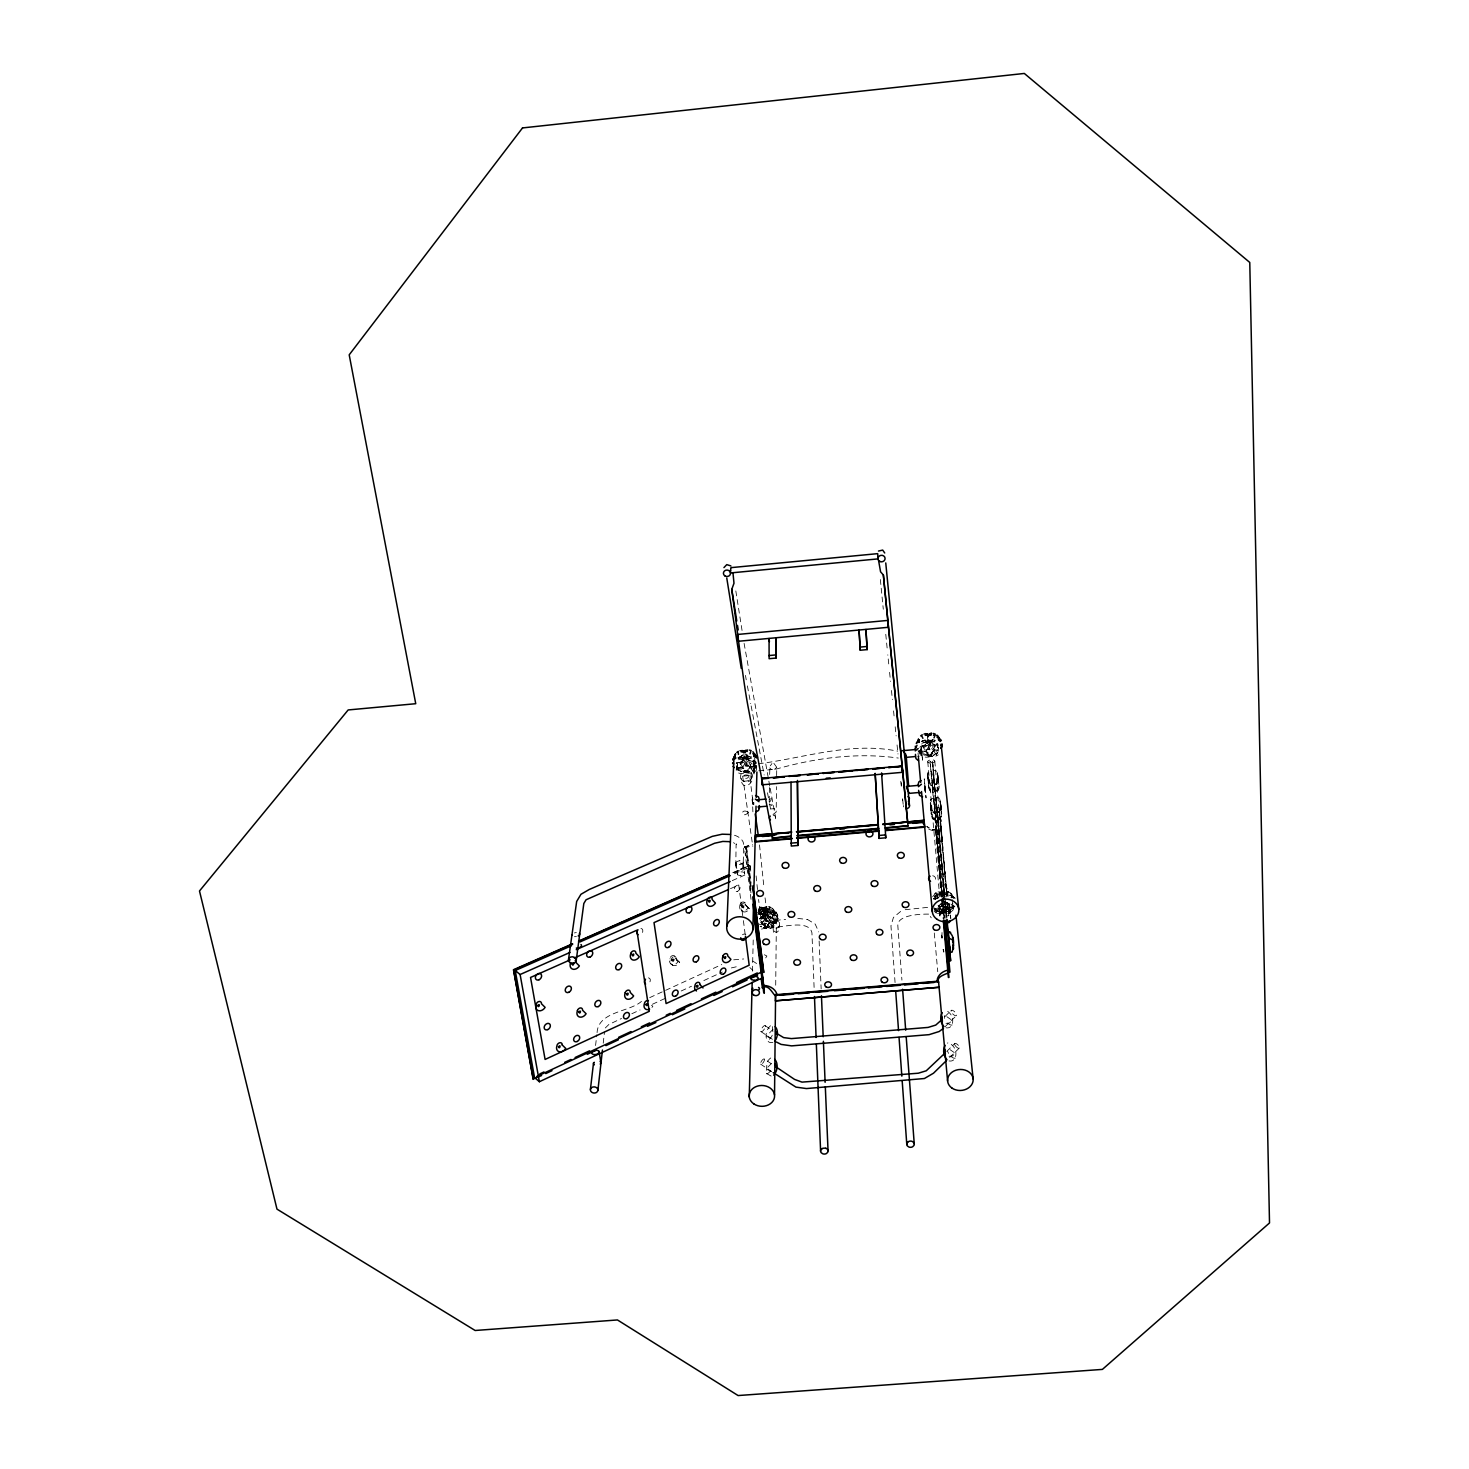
<?xml version="1.0" encoding="UTF-8"?>
<svg xmlns="http://www.w3.org/2000/svg" width="1469" height="1469" viewBox="0 0 1469 1469"><rect width="100%" height="100%" fill="white"/><g stroke="black" fill="none" stroke-linecap="round" stroke-linejoin="round"><path stroke-width="0.75" stroke-dasharray="5 3.75" d="M924.809 785.676L924.497 788.302M921.485 749.814L921.999 755.911L917.537 756.333M943.465 949.341L943.814 952.022M947.303 902.48L945.301 902.113L945.944 908.852L949.929 910.762L950.792 918.456L949.507 909.642A15.259 3.948 58.7 0 0 944.732 901.507M775.705 985.222L776.44 916.674M943.484 911.404L941.115 909.036L936.524 907.897L941.115 908.98L943.943 912.873L940.656 914.122L937.038 913.498M773.025 814.505L776.183 812.026L776.513 786.649M776.642 775.65L776.752 767.314L773.888 763.384M928.555 785.382C934.211 806.389 934.155 776.33 931.273 771.115A10.981 4.756 -13.5 0 1 930.226 771.17A15.369 6.207 -29.8 0 1 929.271 771.354C925.195 773.282 930.354 788.89 927.857 777.762M765.055 897.853L767.589 917.556L766.377 919.117L761.089 919.061L758.573 899.524M759.124 913.167C762.962 900.993 775.926 916.068 767.553 922.954A4.848 2.534 -7.4 0 1 760.722 923.56L760.409 923.358M930.813 808.813L930.189 800.66L931.915 798.603A15.663 6.207 -29.7 0 0 932.888 798.42A11.183 4.756 -13.4 0 0 933.953 798.346L936.047 820.73L931.787 818.031L930.905 809.713L934.211 813.018L932.76 812.449M769.425 787.549L769.205 800.623L772.143 804.663M769.646 774.475L769.995 766.267L771.923 763.568M917.996 750.475C917.85 753.138 923.56 750.53 920.622 751.283C923.781 749.098 932.484 754.148 928.977 756.792L928.61 756.021A12.56 2.956 57.8 0 0 923.56 747.831L922.918 747.005L925.433 744.195L931.64 740.064M939.407 904.886L939.866 916.032L939.664 911.937L941.335 909.899A14.874 13.68 74.9 0 1 942.143 909.329A10.65 10.503 53.1 0 1 943.135 908.925M761.034 918.896L764.266 915.903L767.589 917.556M752.44 971.193L753.248 938.911M752.844 970.348L749.833 967.538M753.358 760.281L754.074 775.522L753.175 760.207M931.126 807.234L930.887 809.86M751.136 772.584L750.971 778.239L749.465 780.076A4.995 2.369 -7.5 0 1 742.433 780.718C739.641 779.176 740.156 773.355 742.763 771.684A4.976 2.35 -7.5 0 1 749.741 771.023C759.4 779.69 742.451 794.233 741.037 779.158M928.5 779.653L930.483 783.895A15.847 14.47 -69.5 0 0 931.511 784.409L932.595 784.63M751.026 899.322L744.342 847.117L751.577 844.161M750.953 892.803L745.719 851.873L745.866 846.989L751.54 844.418M750.99 889.351L746.454 846.934L744.342 847.117M936.965 784.042C933.898 786.007 939.646 782.738 938.287 780.516M939.738 811.549L938.416 812.357L941.078 809.492L939.572 798.438L940.674 803.268M743.094 866.637A3.691 3.177 2.1 0 0 738.099 863.148A3.691 3.177 2.1 0 0 737.126 868.583A3.691 3.177 2.1 0 0 743.094 866.637L743.791 845.722C744.122 839.35 737.53 835.586 732.039 834.649M735.785 865.608L736.116 843.812L736.795 845.281L733.564 842.637M949.966 913.204L950.021 910.982M928.243 780.406L928.206 781.398L928.022 774.732M930.887 808.005L931.236 810.961M938.177 782.316C937.424 776.238 941.739 791.699 935.239 791.332C937.516 794.582 940.472 786.796 938.654 784.207M941.005 809.823L940.876 804.755M939.664 911.992L939.958 914.342M942.015 932.521L941.978 938.14M940.693 896.457L941.886 893.795L940.711 896.163L941.225 895.356M939.591 912.726L939.664 913.204M814.101 987.443L811.935 932.833C808.795 918.07 778.166 928.922 765.276 928.004L764.688 921.228L785.64 919.429M933.439 772.217L933.311 770.656A10.981 4.774 3 0 0 934.339 770.527A15.369 6.262 19.4 0 0 935.331 770.546C939.572 771.592 937.993 788.963 937.277 772.419M765.882 926.572L759.84 923.046L763.403 924.111L766.359 927.986L767.479 927.306A12.101 2.516 -69.2 0 1 770.858 918.676L766.451 914.122L759.014 913.351L759.455 912.524A12.119 2.461 -69.2 0 1 762.742 908.319C770.858 901.764 784.391 917.335 774.769 923.707L777.542 917.85M941.17 807.895L941.28 815.681L939.958 817.645L937.589 817.7L936.855 807.711L938.507 825.339M603.226 1043.21L604.512 1031.826M777.542 917.85C776.954 925.139 770.931 931.621 763.219 927.435M595.569 1045.506L596.836 1034.764M597.075 1032.615C598.305 1011.315 629.375 1012.141 641.476 1001.399M737.163 767.663L742.029 767.773L746.84 772.694L748.015 771.996A12.486 2.24 -68.6 0 1 751.485 763.072L750.163 760.501L745.628 757.931L740.137 763.421L739.476 762.65A12.486 3.691 57.4 0 0 738.319 761.419M936.047 820.73C935.79 818.068 930.189 817.645 931.364 813.44M930.869 808.942L930.575 799.522M940.839 807.693L939.444 810.741A16.177 14.69 60.4 0 1 938.471 811.494L937.424 811.916L938.25 822.64M938.012 780.057L936.598 783.069A15.847 14.396 59.3 0 1 935.68 783.748L934.651 784.152L935 788.082M935.331 812.394L934.229 812.173A16.159 14.782 -70.9 0 1 933.182 811.641L931.162 808.905L930.648 802.129M938.158 822.713L937.81 818.582L940.013 817.443L939.279 807.509L944.402 864.745M949.947 910.119L949.929 912.745L948.35 913.424L942.419 912.616A12.193 3.177 58.7 0 0 938.067 905.363M942.015 938.232L941.96 936.267M949.819 913.553L947.836 909.127A14.855 13.754 -88.8 0 0 946.844 908.65A10.614 10.54 -85.2 0 0 945.797 908.411L947.23 922.826M939.224 908.723L939.481 905.73M940.031 912.047L940.068 914.893M950.535 917.831L950.314 915.26L950.663 917.794M928.72 787.182L928.279 782.206L931.53 785.474L930.097 784.923M753.781 804.718L753.909 802.662M776.752 767.314L774.604 769.297M919.025 751.797L921.228 749.098L921.669 745.701L920.237 750.806L917.868 751.21M943.906 911.074L943.153 903.472L943.282 906.465L944.347 906.391A12.174 6.409 -4.7 0 1 952.867 907.915L954.611 905.437L952.922 910.192L950.057 912.855M757.6 914.342L760.96 913.112L763.605 909.054L761.217 912.635L757.802 913.957L762.999 910.596M760.299 912.267L758.316 910.964A10.412 8.869 1.3 0 1 763.219 909.127L765.937 909.036A10.412 8.869 1.3 0 1 773.061 912.176L774.53 914.122A10.412 8.869 1.3 0 1 774.934 920.916L769.003 923.175L766.616 926.553L764.284 926.719A10.412 8.869 1.3 0 1 761.64 926.223M679.633 962.342L678.274 961.35L677.429 962.489A5.821 4.334 -53.9 0 1 671.462 964.288A5.821 4.334 -53.9 0 1 669.901 958.706L670.066 958.045A3.011 2.259 -53.9 0 1 671.406 956.154L672.049 955.768A3.011 2.259 -53.9 0 1 674.969 957.806L679.633 962.342L678.788 963.48A5.821 4.334 -53.9 0 1 672.82 965.298A5.821 4.334 -53.9 0 1 671.26 959.716L671.425 959.037A3.03 2.259 -53.9 0 1 672.765 957.145L673.39 956.76A3.03 2.259 -53.9 0 1 676.328 958.816M740.064 904.996L740.192 904.408A2.993 2.204 -55.9 0 1 741.514 902.535L742.139 902.168A2.993 2.204 -55.9 0 1 744.967 904.243L749.521 908.778L748.676 909.899A5.766 4.26 -55.9 0 1 742.873 911.625L741.478 910.67A5.747 4.26 -55.9 0 1 740.027 905.069L741.459 905.951A5.766 4.26 -55.9 0 0 742.873 911.625M741.459 905.951L741.588 905.345A2.993 2.204 -55.9 0 1 742.91 903.49L743.534 903.104A2.993 2.204 -55.9 0 1 746.362 905.198M671.37 959.753C676.052 956.888 673.702 965.317 669.937 958.651M736.244 769.168L737.989 762.136M736.667 767.314L737.971 762.191M737.677 765.569L737.365 768.03A10.76 9.475 2 0 0 744.71 771.354L747.115 771.243L749.539 767.553L755.654 765.147A10.76 9.475 2 0 0 756.241 762.723M772.253 910.78L776.715 913.277L773.575 911.386A12.101 6.335 -7.2 0 0 765.386 909.862L764.321 909.935L765.808 921.596L766.855 921.522A12.083 6.353 -7.2 0 1 775.044 923.046L776.073 922.201L772.419 917.758L773.649 912.928M763.347 910.156L763.972 907.658L757.857 907.824M948.478 903.527A12.156 3.269 -69 0 0 945.1 912.212L940.674 912.341L943.943 912.873L943.961 911.79M766.634 926.627L766.322 928.077L770.417 926.517M772.327 916.068L773.649 912.965M934.872 746.601L921.981 741.459L928.371 741.257L933.458 744.03L934.872 746.601A12.56 3.048 -68.1 0 0 931.383 755.58L926.81 755.837L934.743 756.755L938.25 754.846M747.115 771.17L746.803 772.804L751.045 771.262M749.263 775.485C746.454 783.216 738.338 772.51 749.245 775.467M941.629 894.915C942.051 885.219 957.825 896.99 951.949 897.302L951.839 896.145A12.211 6.372 -4.7 0 0 943.3 894.639L942.455 896.035M921.963 755.084L920.218 750.714L921.706 747.39M773.465 932.264C772.896 927.159 771.831 905.418 779.415 920.751C781.104 941.574 767.773 930.391 772.657 916.546M936.855 910.027A10.503 8.943 -4.5 0 0 941.904 911.606L944.273 911.514L946.789 908.026L952.848 905.767M930.501 754.754L933.109 751.1L938.673 749.502M763.219 927.416L766.267 928.022L770.417 926.498M918.933 751.853C920.641 758.812 929.234 758.059 934.321 754.827C930.024 758.904 930.116 754.074 930.52 754.827L928.077 754.919A10.852 9.549 -5.5 0 1 920.824 751.577L921.43 749.098M952.187 906.538L953.877 906.924L952.463 908.577L953.418 907.622M943.998 912.965L947.927 911.404L943.832 912.983L944.512 910.688M756.59 768.085C758.224 773.722 742.359 774.145 749.263 772.015M765.276 928.004L764.688 921.228M932.65 896.788L936.028 892.564L943.741 892.638A12.211 3.122 58.6 0 1 948.203 896.2M940.087 911.808L943.263 909.366L942.657 903.564L943.171 908.319M949.617 907.879L950.039 910.486M738.099 758.812A12.486 2.185 -68.6 0 1 738.503 757.967L743.387 757.214L752.238 762.503L752.679 761.64A12.486 2.259 -68.6 0 1 753.45 760.226M742.488 767.993L748.547 755.856M941.5 811.843L940.931 818.802L938.14 820.253L937.516 817.297L938.526 830.114M762.172 923.56L768.067 912.194M772.253 908.209L775.338 913.149A12.101 2.516 -69.2 0 0 772.015 917.335L771.574 918.143L765.257 913.571L759.859 918.97M925.984 751.54L932.54 739.293M769.407 802.423L771.39 799.632M936.12 745.169L935.643 746.05L927.582 740.945L922.752 740.89L923.23 740.027L936.12 745.169A12.56 3.048 -68.1 0 1 936.983 743.736M939.903 908.43L943.08 902.701L947.23 907.805M747.739 769.683L751.21 766.689L755.139 766.047M941.923 840.874L939.94 817.039L937.589 817.7M947.468 896.145L948.001 892.583A15.204 4.058 -69 0 0 944.273 896.274M927.967 772.217L927.875 778.221M767.222 925.158L770.601 922.367L774.402 921.706M951.802 897.761L951.288 896.935M931.199 753.248L934.817 750.218L938.691 749.576M944.934 910.027L948.441 907.218L952.298 906.612M953.877 906.961L954.887 906.153M949.029 1060.949C956.686 1062.473 957.568 1051.382 953.62 1046.791A5.325 2.13 45.6 0 0 947.964 1042.917L947.376 1043.1M651.979 1007.44L652.824 1006.283L651.501 1005.255M749.521 908.778L747.96 907.787L747.299 908.962A5.747 4.26 -55.9 0 1 741.478 910.67M945.981 1027.804C953.399 1029.31 954.391 1018.55 950.516 1014.124A5.215 2.038 45.2 0 0 945.724 1010.378M605.32 1027.951L608.882 1024.481L621.534 1018.476M941.721 833.694C942.694 853.801 927.27 822.989 940.766 826.276L941.684 835.439M940.013 904.684L941.647 903.362L940.399 904.261M951.949 897.926L953.032 896.733L955.217 898.275M761.346 916.876L765.129 913.571L758.72 913.02L758.298 913.865L770.858 918.676M773.006 1029.328L766.579 1035.976L769.921 1038.106L773.227 1037.812M771.298 1063.648L766.047 1069.01L771.207 1071.397M742.726 755.268L737.732 758.077M944.898 1016.621L951.233 1010.378M945.1 1026.721L956.429 1015.575M946.752 1051.382L954.74 1043.578M949.635 1057.478L959.33 1048.04M925.397 740.045L921.669 741.533M940.766 826.276L941.464 835.494M759.73 914.214L766.836 913.149L769.04 917.978L759.418 918.841M760.152 914.489L760.924 913.902A4.829 2.516 -7.4 0 1 767.699 913.296L769.077 914.967M928.794 740.211L929.712 749.355L928.61 749.465A12.578 5.949 -5 0 0 920.255 752.312L918.272 751.247M769.444 799.32L771.409 798.64M934.743 893.648L936.286 892.583M752.771 770.325L754.295 769.279M900.626 911.459L893.446 917.427L890.948 925.819L895.08 982.761M772.088 925.617L773.557 924.662M739.476 762.65L749.392 756.296M751.706 756.957L740.284 764.284L739.641 763.476L745.628 757.967L745.187 754.809M921.706 744.93A12.56 2.956 57.8 0 1 922.789 746.179L933.017 739.77M923.56 747.831L935.331 740.431M949.635 910.523L951.159 909.531M928.757 756.186L937.424 750.512M755.36 914.104L765.404 907.915A12.119 3.819 58.4 0 1 770.307 911.404L770.95 912.139L765.22 913.516L765.992 921.21L764.927 921.32A12.083 6.353 -7.2 0 0 760.391 922.403M760.575 917.427L770.307 911.404M774.31 921.687L775.999 922.091L775.926 920.898A12.119 3.819 58.4 0 0 771.096 912.947L760.006 919.796A12.101 3.874 58.4 0 1 764.835 927.729L766.249 928.077M764.835 927.729L775.926 920.898M933.403 898.899L943.741 892.638C932.595 892.105 949.635 890.985 940.729 893.189M942.547 912.726L953.858 905.73A12.211 3.122 58.6 0 0 953.454 904.904M741.037 756.535L737.952 757.747L741.019 756.572L749.998 767.314M766.359 927.986L761.162 929.161M765.294 906.961L763.862 907.75L767.057 906.557M924.956 739.99L921.798 741.202L924.956 740.027L933.568 750.861M765.716 957.898L766.873 956.025L764.045 954.575M937.718 898.238L938.911 897.596M733.306 872.751L750.163 865.425L750.934 872.182L749.796 865.278L733.49 873.119M763.862 907.75C764.229 915.132 777.964 912.561 773.245 912.378L768.526 912.451L764.357 909.036M748.29 756.553L745.701 757.967L746.289 766.194L747.372 766.12A12.468 5.894 -7.2 0 1 755.782 767.424L756.351 767.736M631.835 1013.739L640.062 1009.956M652.401 1004.263L666.816 997.635M681.212 990.987L691.495 986.25M703.853 980.558L722.362 972.037M649.702 997.635L721.793 964.527M730.479 888.653L738.742 884.981L743.094 918.4M732.26 880.61L748.896 873.247L749.061 867.316L732.37 874.679M732.756 872.696L749.484 865.333M950.81 897.724L953.197 896.751L954.813 898.055L951.159 895.833M770.197 809.015L774.438 808.629L776.183 812.026M951.526 897.339L953.106 896.788L951.839 896.145M772.859 1042.513C765.533 1044.073 764.725 1034.36 767.608 1029.512A5.16 1.781 -56.5 0 1 772.143 1024.811L772.969 1032.799L771.996 1035.847A5.178 1.8 -56.5 0 1 767.442 1040.548L766.928 1040.474M749.025 756.333L745.683 757.857L745.04 754.442M955.291 1058.047L954.721 1058.249A5.343 2.13 45.6 0 1 949.011 1054.338L947.634 1051.382M746.785 772.804L745.279 772.437L756.7 765.11A12.505 3.636 57.4 0 0 754.974 761.787M931.181 812.871L931.309 814.542M932.429 739.825L927.673 742.212L923.413 746.968L922.789 746.179M731.36 967.924L739.329 966.088M952.132 1024.94L951.563 1025.123A5.233 2.057 45.3 0 1 945.963 1021.267L945.669 1020.826M932.631 762.888L933.182 762.723A3.526 1.671 -4.9 0 0 933.862 760.134A3.526 1.671 -4.9 0 0 928.481 760.611A3.526 1.671 -4.9 0 0 929.657 763.054L930.226 763.109M943.245 895.576L937.497 830.15L935.276 830.866A14.268 12.358 -5 0 1 928.353 828.847M737.163 767.736L738.136 767.479L737.126 767.92M933.568 773.667C933.843 779.745 935.092 801.909 938.691 783.895M928.537 785.236C927.637 789.147 932.484 790.579 933.311 792.893M935.606 899.487A12.156 3.213 -69 0 1 936.01 898.679L938.397 897.632L936.763 898.147L937.222 897.339A12.156 3.213 -69 0 1 941.041 893.06L942.308 892.381L943.869 895.668M938.14 820.253L941.354 816.691L941.647 813.514M930.63 805.434L931.089 810.668M934.596 784.813L935.624 784.63M938.397 812.155L937.351 812.339L936.432 802.57M905.216 909.697L930.079 907.126M733.71 959.808L743.7 958.963M772.125 805.636L769.15 804.131M576.325 932.576L575.352 932.705A3.819 1.983 -9.8 0 0 574.397 932.962M576.381 936.543L575.389 936.671A3.819 1.983 -9.8 0 1 574.434 936.671M758.83 770.766L772.657 769.462M746.711 772.712L743.608 772.217C752.55 773.08 735.657 775.981 736.208 769.793M736.832 768.764A12.468 5.894 -7.2 0 1 745.371 765.918L746.472 765.79L745.628 757.967L739.238 757.398L739.678 756.535L752.679 761.64M758.059 911.055A12.101 6.335 -7.2 0 1 763.439 909.678L764.504 909.55L765.147 913.534L769.021 912.065L771.096 912.947M756.278 763.182L753.064 763.476L754.185 772.217M758.353 763.807C804.645 758.022 850.239 741.514 897.669 751.155M738.007 762.613L745.517 761.934M921.687 746.105L929.271 745.426M936.836 807.619L939.279 807.399M935.716 822.915C932.374 813.33 944.622 816.672 940.821 825.192M938.287 819.537L932.448 760.979L930.042 761.199L935.79 819.757L938.287 819.537L946.844 917.409M935.367 830.426L943.208 918.823M937.167 841.296L940.215 874.239L945.063 873.908L944.347 864.874M941.611 889.957C940.068 876.644 950.333 887.974 947.083 895.576M759.657 918.364L765.11 917.886M938.985 906.373L943.429 905.987L943.502 907.016M942.841 903.343C943.906 914.746 949.745 898 949.672 907.089M928.61 914.122C917.905 913.975 897.339 915.499 897.816 925.543L901.929 980.135M937.424 913.369L944.034 912.8L943.575 907.713M945.522 904.335L946.422 915.922L948.845 915.72L947.78 902.737M775.669 769.223C815.46 757.931 856.996 752.257 898.312 758.059M744.581 846.805L746.179 847.466A14.157 12.266 2 0 0 752.624 844.546M938.691 750.696A12.578 5.949 -5 0 0 930.611 749.686L929.51 749.759L928.683 739.44M938.012 891.977L939.793 891.848M761.548 907.107L759.822 907.236L765.79 907.989M937.277 829.948L932.154 829.526L926.81 826.441M937.516 830.242L932.264 829.838L926.884 826.698M771.445 912.726L766.836 911.643L764.413 909.311M922.514 750.99L927.251 752.183L929.748 754.864M739.017 767.442L743.773 768.636L746.307 771.133M934.192 812.798C939.26 816.14 933.513 823.778 931.438 815.717M931.511 785.272C936.249 788.247 930.832 796.014 928.794 788.008M797.777 918.4L807.693 919.557M935.753 899.12L933.77 899.01M938.342 897.394L936.414 893.593A15.259 3.948 58.7 0 1 940.087 895.961M945.32 903.049L945.21 901.819L947.34 903.031M756.682 766.432L753.652 763.366L752.973 760.024L754.772 765.055L754.589 771.133L754.093 764.211L756.774 766.487L755.029 765.973M941.482 811.678L941.537 812.779M771.133 1076.061L766.102 1073.288L767.093 1062.307A5.252 1.855 -56.7 0 1 771.721 1057.57L772.657 1058.708M749.172 756.48L751.081 756.81M933.274 739.917L935.165 740.247M766.414 1073.692L766.928 1073.802A5.288 1.873 -56.8 0 0 770.894 1070.222M947.358 903.16L946.367 902.664M762.429 907.309L763.825 907.622M949.047 1056.303L952.463 1056.009L955.346 1053.31L947.303 1047.801M945.999 1023.342L949.36 1023.067L952.187 1020.404L944.31 1014.95L944.622 1018.403M678.274 961.35L674.969 957.843M747.96 907.787L744.967 904.261M742.91 905.033L741.625 906.795L743.608 907.934L744.636 906.52L742.91 905.033L743.185 907.879M744.287 905.969L741.79 906.924M768.893 906.63L770.656 907.199M947.138 891.371L948.882 891.94M760.116 926.425L761.401 926.884M937.075 911.166L938.838 911.79M739.917 771.023L741.753 771.684M923.101 754.625L924.919 755.286M762.742 908.319L775.338 913.149M759.455 912.524L772.015 917.335M756.535 923.138L767.479 927.306M946.972 902.939L943.943 901.764L944.347 906.391M934.229 907.989L945.1 912.212M941.041 893.06L948.074 895.796M736.685 767.553L748.015 771.996M738.503 757.967L751.485 763.072M931.383 755.58L920.145 751.1L920.255 752.312M771.464 769.609L769.756 767.956M772.933 911.074L774.64 911.753M807.362 919.41L815.185 924.074L818.747 931.934M935.514 910.431L934.247 909.678L935.496 910.431M775.907 922.128L772.419 917.758L773.557 920.016M752.881 961.112L756.59 963.535M760.667 1064.162L771.445 1071.397M764.357 1059.057A3.158 1.12 -56.5 0 1 762.209 1063.685A3.158 1.12 -56.5 0 1 760.979 1062.087A3.158 1.12 -56.5 0 1 764.357 1059.057L771.904 1064.144M761.015 1031.605L772.914 1039.666M765.202 1025.693L772.676 1030.761M743.993 902.095L745.371 903.049M939.572 798.42L938.14 797.777A15.663 6.243 19.3 0 1 937.075 797.759A11.201 4.756 3.1 0 1 936.028 797.869L936.286 800.936M674.381 959.753L671.572 960.414M672.912 961.405L673.041 958.761M674.418 956.025L675.777 957.017M676.364 960.065L677.705 961.057M670.562 963.627L672.82 965.298M945.044 896.402L942.712 894.052M945.063 896.457L942.676 893.85M745.921 754.405L747.409 755.654M935.478 912.488L934.119 911M918.933 751.871L921.485 753.836L918.015 750.475M950.498 892.95L953.124 896.623L951.802 894.346M931.236 917.813L930.281 916.454M760.795 912.837L769.425 922.936M754.24 764.174L753.046 761.713M939.683 913.938L939.224 909.054M950.957 904.078L953.932 907.071L951.508 904.849M938.507 748.566L936.836 743.461M936.855 743.498L937.975 747.684M937.406 746.876L938.416 748.345M773.575 909.586L774.861 911.845L773.594 912.983M937.736 778.552L938.36 780.847M945.026 873.816L944.09 864.488M948.864 903.802L949.947 909.495M943.777 951.949L943.043 949.396M928.279 782.206L928.61 783.454M940.215 874.239L935.955 826.698M937.24 773.63L937.865 775.724M940.031 801.009L941.023 806.499M924.882 791.479L924.736 784.923M941.133 808.464L941.078 809.492M931.309 813.973L931.199 813.036M950.131 912.176L947.689 908.375M924.607 788.504L925.305 791.02M753.542 804.241L753.064 802.313L753.266 804.571M752.899 811.788L752.238 795.831L752.918 799.669M949.984 911.423L950.186 912.745L949.451 905.969M940.913 806.756L941.096 807.711M949.176 903.325L949.598 906.189M934.045 751.467L936.524 755.066L935.937 752.973A15.718 3.654 57.8 0 0 927.527 740.156M747.39 685.894L748.639 692.578M749.061 694.8L750.732 703.706M751.155 705.946L764.137 774.971M767.497 792.783L769.168 801.688M769.591 803.91L770.435 808.372M769.756 786.08L744.012 642.908M770.178 788.32L775.595 817.48M752.752 800.164L749.667 775.907M735.822 590.942L742.231 631.615M942.162 839.313L941.813 836.008M752.036 799.43L752.899 806.114M735.896 862.946L737.346 874.073M743.387 920.622L745.132 933.99M948.001 906.391L947.634 902.939M742.69 776.513L752.789 846.328M746.454 846.934L751.081 883.255M746.068 847.466L750.99 885.936M745.866 846.989L751.1 887.845M743.222 862.376L744.673 873.522M948.845 915.72L947.615 903.49M745.811 753.689L747.372 766.12M765.386 909.862L766.855 921.522M743.791 753.487L745.371 765.918M763.439 909.678L764.927 921.32M935.257 817.26L936.322 828.479M754.625 758.133L755.782 767.424M773.575 911.386L775.044 923.046M937.718 817.462L937.993 819.059L937.736 816.507M759.51 844.932L764.027 888.01M941.17 884.632L942.253 895.98M769.903 923.505L772.327 926.939L771.923 924.772A15.149 4.811 58.4 0 0 758.316 908.834M750.494 767.92L752.991 771.482L752.587 769.407A15.608 4.591 57.4 0 0 742.065 754.607M768.397 911.57L769.94 907.805A15.131 3.103 -69.2 0 0 765.184 913.993M756.113 875.891L757.637 890.875M945.944 908.852L946.789 917.886M889.59 672.343L890.526 681.414M891.463 690.503L892.399 699.575M893.556 710.923L894.254 717.735M895.19 726.806L896.127 735.877M897.063 744.967L898 754.038M900.791 781.269L901.489 788.063M902.664 799.411L903.362 806.224M888.727 663.933L887.809 654.825M932.558 785.291L931.273 771.115M935.257 812.816L933.953 798.346M943.263 909.366L944.108 918.419M922.55 760.226L921.192 745.573L922.532 759.822M880.353 579.539L883.291 609.213M885.77 634.296L887.349 650.271M944.898 902.682L946.44 918.29M935.184 790.708L935.367 792.434M945.228 903.141L945.577 906.612L945.155 901.305L946.422 915.922M942.547 902.884L944.328 921.283M902.517 798.732L902.701 800.697M940.435 802.074L940.766 805.581M937.626 774.677L938.158 780.663M943.575 859.09L946.642 892.197M939.168 833.896L939.719 839.515L938.654 828.314M941.702 864.708L942.657 874.11L941.923 865.076M925.139 788.118C921.944 754.35 928.775 826.882 924.736 783.95M925.195 788.743L925.562 792.636M935.771 908.301L936.359 914.489M937.387 812.834L937.571 814.799M945.1 902.315L945.375 905.235M945.687 905.932L945.852 907.787M941.188 859.292L944.494 895.245M937.277 839.735L936.23 828.516M935.845 909.274L936.139 912.286M949.525 906.85L949.764 908.044M940.784 822.64L941.758 833.437M941.078 828.094L946.936 893.281M942.29 845.648L943.832 862.542M938.324 822.86L938.764 828.259M944.659 895.778L943.575 884.43L944.016 889.755M940.637 853.287L941.464 862.744M927.82 775.834L928.261 780.663M938.911 905.51L939.738 912.91M941.556 837.367L942.455 846.878M947.156 895.796L945.981 884.228M938.397 825.413L939.297 833.639M943.171 878.609L944.732 896.017M939.187 837.569L940.693 854.444M929.914 741.716L930.611 749.686M943.3 894.639L943.686 898.936M935.955 825.615L936.818 834.117M941.849 892.601L942.106 895.447M927.49 736.942L928.61 749.465M941.978 937.883L941.702 935.092M918.033 753.028L918.437 757.545M934.284 933.017L937.755 971.725M952.132 899.579L952.867 907.915M940.766 804.02L940.931 809.235L941.041 807.381M941.629 812.651L941.721 813.771M937.938 776.587L938.269 782.004M949.855 909.072L949.874 910.67M939.022 831.179L941.978 864.947M942.969 876.332L938.36 826.496L939.077 835.714M944.659 900.258L932.448 760.979L936.983 813.165M943.429 897.834L945.21 918.107M935.79 819.757L942.988 901.672M943.171 903.949L944.383 917.611M942.308 900.46L930.042 761.199L932.668 763.421L941.96 896.127M935.955 830.389L943.777 918.768M927.765 761.75L939.701 896.733M940.968 806.444L940.986 808.152M940.582 822.493L940.142 816.837M934.798 761.126L946.734 898.404M928.353 781.802L928.463 783.161M935.202 790.212L935.294 791.442M942.933 903.766L943.171 906.814M930.281 803.084L930.446 804.902L930.428 803.231M927.673 775.65L927.839 776.899M940.38 846.254L940.491 847.521M901.231 782.646L901.433 785.199M943.429 905.987L942.4 906.208A12.174 6.409 -4.7 0 0 936.341 907.934M942.474 896.567L942.437 894.327L941.354 894.456A12.211 6.372 -4.7 0 0 934.541 896.567M819.133 941.041L821.153 988.894M760.52 914.801A15.112 7.933 -7.2 0 1 776.587 915.83L776.954 916.05A2.204 1.157 -7.1 0 1 776.238 918.015A2.204 1.157 -7.1 0 1 773.208 917.189M952.573 903.251A12.211 3.122 58.6 0 1 953.014 904.078M934.633 897.577A10.503 8.943 -4.5 0 1 941.5 893.868L944.255 893.776A10.503 8.943 -4.5 0 1 949.323 895.356M758.371 909.733A11.403 9.714 1.3 0 1 772.988 910.651A11.403 9.714 1.3 0 1 774.567 923.083A11.403 9.714 1.3 0 1 760.483 926.462M953.399 906.465A11.495 9.787 -4.5 0 1 933.586 908.154M934.339 896.237A11.495 9.787 -4.5 0 1 945.191 892.766A11.495 9.787 -4.5 0 1 953.895 898.973M648.472 977.84A3.507 2.626 -53.1 0 1 647.829 983.973M742.488 934.761A3.434 2.516 -55.4 0 1 745.848 934.67M640.961 928.426A3.544 2.681 -53.8 0 1 641.072 934.211M773.208 815.148A3.067 2.626 -10.6 0 1 772.694 820.4M746.234 679.798A99.249 6.133 84.6 0 1 745.462 675.373M903.527 806.903A3.085 2.644 -5.3 0 1 903.398 805.526M736.244 763.292A12.486 2.185 -68.6 0 1 736.593 762.374M738.558 759.767A15.608 7.363 -7.2 0 1 751.559 758.335M756.113 762.044A2.277 1.065 -7.1 0 1 754.974 762.007M754.515 761.878A2.277 1.065 -7.1 0 1 753.872 761.162M740.633 764.045A12.486 3.691 57.4 0 1 745.609 772.198M753.964 760.116A12.505 3.636 57.4 0 1 754.478 760.942M745.646 758.316A15.608 2.773 -68.6 0 1 747.574 754.791M737.163 762.686A2.277 1.065 -7.4 0 1 736.483 763.513M921.853 743.296A15.737 7.418 -5.1 0 1 934.963 741.845M937.553 743.608A12.578 2.901 57.8 0 1 938.067 744.452M928.904 741.827A15.7 3.764 -68.1 0 1 929.987 739.935M920.824 746.197A2.295 1.083 -5.2 0 1 919.778 747.225M938.452 745.352A2.295 1.083 -4.9 0 1 937.699 744.654M938.232 751.761A11.862 10.448 -5.5 0 1 919.465 751.283M756.278 765.918A11.77 10.356 2 0 1 736.024 767.718M932.705 875.708A3.471 2.956 -4.3 0 1 933.219 881.4M751.412 778.221C750.916 783.767 739.329 782.885 741.147 776.33L751.045 775.393L751.412 778.221M779.47 925.286L778.203 927.71L773.594 928.481L772.529 920.292L777.946 920.604L779.47 925.286M928.316 781.141L928.316 781.141M748.547 812.173C742.12 819.959 739.146 807.344 748.547 812.173M756.425 767.185L755.543 768.25L756.406 767.167M742.8 755.029L741.459 756.333L742.8 755.011M937.663 752.881L936.065 753.909L937.644 752.862M739.715 860.779L738.76 860.926A3.691 1.855 -7.4 0 0 736.869 864.194L737.603 864.433A3.691 1.855 -7.4 0 0 743.075 862.891A3.691 1.855 -7.4 0 0 739.715 860.779M935.863 898.734L933.953 898.789L935.863 898.734M740.872 875.689L737.769 874.973A3.672 1.873 -7.4 0 1 738.521 872.659A3.672 1.873 -7.4 0 1 742.965 872.017L744.25 872.604A3.672 1.873 -7.4 0 1 744.104 874.496A3.672 1.873 -7.4 0 1 740.872 875.689M738.264 770.233L736.355 769.003L738.246 770.252M777.597 916.105L777.321 914.544L777.615 916.105M951.104 1011.26L951.067 1010.745A3.672 1.432 45.5 0 1 955.217 1012.38A3.672 1.432 45.5 0 1 955.419 1015.722A3.672 1.432 45.5 0 1 951.104 1011.26M765.367 1026.537L765.367 1026.023A3.636 1.249 -56.2 0 0 761.86 1028.263A3.636 1.249 -56.2 0 0 761.915 1031.605A3.636 1.249 -56.2 0 0 765.367 1026.537M954.887 1044.973A3.195 1.267 45.8 0 0 959.055 1048.223A3.195 1.267 45.8 0 0 957.145 1044.22A3.195 1.267 45.8 0 0 954.887 1044.973M737.585 891.334A3.471 2.571 -56.1 0 0 739.476 885.807A3.471 2.571 -56.1 0 0 734.537 888.01A3.471 2.571 -56.1 0 0 737.585 891.334"/><path stroke-width="1.5" d="M797.428 780.425L797.961 845.465L791.277 846.052L791.02 782.169M775.448 1000.848L939.077 987.278L775.448 1000.848L775.448 995.174L938.562 981.623L947.597 1081.037M774.53 1094.919L775.595 994.366M790.359 836.577L772.272 838.156L772.253 833.951L790.322 832.372M776.036 658.057L775.907 637.858L776.036 658.057L769.113 658.7L769.058 638.501L769.425 641.586M934.908 735.234L934.541 734.684A15.7 3.764 -68.1 0 0 933.513 735.345M752.826 896.806L764.321 992.824L761.823 971.799M762.356 987.811L763.807 985.479A13.68 11.458 1.3 0 1 776.917 994.201C774.842 1000.94 770.307 982.394 762.356 987.811L761.199 978.74M756.296 811.678L758.555 810.466L759.344 807.711M759.326 808.501L759.4 805.6L758.702 806.958M752.862 929.785A13.166 11.201 2.1 0 0 735.069 917.464A13.166 11.201 2.1 0 0 731.599 936.598A13.166 11.201 2.1 0 0 752.862 929.785L756.039 806.169M756.26 797.52L756.902 771.996M792.048 838.781L755.47 841.994L755.543 836.632L776.036 834.833M755.543 836.871L755.617 834.961L788.798 832.85M749.263 1096.939L752.165 982.302M755.47 841.994L755.543 836.632M797.428 781.6L797.961 845.465M949.525 945.999L950.149 952.408L951.178 952.261A15.626 4.37 -28.3 0 1 952.132 952.077C953.767 945.559 955.346 935.165 948.203 931.658L948.001 929.712L948.184 932.007M953.014 942.125L952.591 937.259M726.824 926.168L733.857 760.006M887.79 621.626L887.662 620.432L737.585 634.461L737.64 637.619L738.173 641.292L888.286 627.3L888.01 624.141M887.662 620.469L887.919 623.591M902.59 772.308L902.003 765.882L902.59 772.308L762.209 784.813L762.044 780.847M734.739 758.775A12.486 3.691 57.4 0 0 734.316 758.647L735.234 756.315M738.228 641.237L738.246 639.805M597.883 1090.457A3.764 3.085 5.7 0 0 592.686 1087.06A3.764 3.085 5.7 0 0 591.878 1092.348A3.764 3.085 5.7 0 0 597.883 1090.457L602.455 1050.041M590.409 1089.447L593.549 1062.693M576.197 960.597A3.874 3.269 7.1 0 0 570.835 956.998A3.874 3.269 7.1 0 0 570.027 962.599A3.874 3.269 7.1 0 0 576.197 960.597L583.817 903.508L586.058 899.762L714.632 843.243L722.821 841.425L730.405 841.682M953.491 945.687L953.289 944.604L953.51 948.937M953.161 941.611L952.922 940.123M568.503 959.532L576.674 901.452L580.953 894.29L589.271 889.479L712.263 836.375L722.197 834.19L730.46 834.465M903.582 751.816L905.804 754.313L905.308 757.343M908.944 792.617L906.446 787.715M952.775 942.767L952.646 940.784M919.319 742.029L918.364 739.164M936.983 981.384L937.553 978.391A13.79 11.55 -4.1 0 1 947.56 970.219C955.272 973.561 934.89 974.149 938.581 982.32M570.615 962.544L570.486 963.15A6.005 4.572 -52 0 0 572.194 968.971A6.005 4.572 -52 0 0 578.492 967.098L579.355 965.923L575.793 962.324M750.677 751.834L750.016 753.891M918.456 739.274L918.107 742.102A12.56 2.956 57.8 0 1 918.841 742.451M735.492 758.555L734.188 757.325L735.528 753.964M734.188 757.325L732.737 759.987L735.528 753.983M934.835 735.675L934.027 737.824M927.747 737.071L929.693 733.784M723.942 567.603L726.769 564.629L730.846 565.896M773.649 1075.143C777.615 1071.452 778.46 1063.464 774.879 1059.424M776.587 1034.378L775.614 1031.091M776.256 1067.394L775.265 1064.07M915.242 750.916L918.18 748.511M918.4 786.705L921.412 784.244M941.188 748.382L942.051 745.517L941.207 748.382M902.021 766.01L761.64 778.423L762.209 784.813M940.068 740.303L938.397 739.641C939.701 739.072 936.965 739.201 941.372 740.578L939.701 739.054L940.068 740.303A12.56 3.048 -68.1 0 0 939.389 740.78M908.448 801.762L909.44 798.108L907.952 796.639M945.155 1045.285C942.474 1049.399 943.502 1056.248 946.991 1059.737M942.125 1017.117L941.335 1019.174L942.492 1021.047M945.081 1049.986L944.273 1052.061L945.467 1053.971M942.217 1012.618C939.591 1016.585 940.582 1023.232 943.979 1026.611M917.978 740.835L916.307 743.479L919.117 739.77M774.861 1041.08C777.836 1037.261 778.607 1030.265 775.228 1026.629M754.313 756.902L755.47 755.599L757.508 757.104L755.58 755.635L753.909 756.223M941.739 1019.743L935.771 1025.068L928.096 1027.419L791.405 1038.601L783.638 1037.61L776.422 1033.295M945.155 1052.942L926.241 1070.791L918.29 1073.215L801.982 1082.12L794.564 1079.403L775.687 1066.696M946.403 1060.618L933.494 1073.215L924.387 1078.521L806.463 1088.566L795.941 1087.115L773.245 1072.609M882.906 824.586L923.781 820.216L924.074 821.612M878.499 551.059L882.685 550.085L884.724 552.987M922.477 821.098L923.597 824.072M822.144 1148.446L820.914 1149.676A3.911 3.158 -0.1 0 0 821.281 1152.761L822.787 1153.789A3.654 2.956 -0.1 0 0 826.496 1153.496L827.708 1152.265A3.911 3.158 -0.1 0 0 827.341 1149.18L825.853 1148.152M943.484 1028.318L939.205 1031.495L929.124 1034.653L791.607 1045.873L781.104 1044.404L776.33 1041.98M736.777 752.477L738.319 751.375M920.641 735.914L922.238 734.794M734.316 758.647L735.436 757.931M744.287 752.238L745.775 751.283A12.505 3.636 57.4 0 1 746.179 751.412M918.107 742.102L919.263 741.386M930.63 735.033A12.578 2.901 57.8 0 0 929.914 734.684L927.123 735.143A12.56 2.975 -68.1 0 0 926.81 735.345M761.878 779.396L748.272 707.801A129.841 8.006 84.6 0 1 741.882 666.412L731.764 589.363L733.986 583.266L733.049 573.608M929.914 734.684L927.123 735.143M917.042 745.316L914.967 748.97M747.482 749.961L743.02 751.724A12.486 2.185 -68.6 0 0 742.763 751.926M745.664 750.347L744.306 751.045L744.746 752.752L744.177 751.118L740.027 750.696M927.618 736.006C931.217 735.785 925.69 732.48 924.001 734.114M755.801 757.049A12.486 2.259 -68.6 0 1 756.058 756.866L755.635 755.617M539.857 1073.876L544.007 1071.948M564.72 1062.344L570.927 1059.461M575.077 1057.533L589.565 1050.812M618.559 1037.353L630.972 1031.569M641.329 1026.776L649.61 1022.92M666.173 1015.226L670.323 1013.316M676.53 1010.433L691.036 1003.694M701.392 998.883L715.88 992.163M736.593 982.541L757.288 972.937M536.607 1076.557L762.393 971.688L762.264 977.895L539.362 1081.717L534.532 1077.53L515.233 970.532L571.606 945.65M513.599 969.797L533.137 1079.127L541.602 1075.51M545.77 1073.582L551.995 1070.681M587.269 1054.283L595.679 1050.519M605.944 1045.616L618.394 1039.813M647.462 1026.317L655.872 1022.534M672.361 1014.748L684.811 1008.964M713.879 995.449L722.179 991.593M732.554 986.764L747.078 980.025M751.228 978.097L757.563 975.269M570.156 959.863L530.548 977.454L545.091 1059.443L649.261 1011.333L636.848 930.226L574.324 958.008M728.404 889.571L654.017 922.605L666.1 1003.566L749.19 965.188L745.426 936.212M515.233 970.532L520.118 974.516L570.027 952.426M576.27 949.653L730.166 881.529M572.212 943.943L513.489 969.724L533.302 1079.366M578.492 941.17L729.23 874.661M514.352 969.815L572.781 944.034M579.043 941.262L729.303 874.955M579.961 941.96L730.277 875.616M921.081 780.682L918.841 781.875L918.107 784.63M947.009 920.255L947.23 922.826L948.239 922.679A15.333 4.444 -28.4 0 1 949.176 922.514L950.645 920.53M768.746 655.578L775.669 654.935M859.953 647.113L866.912 646.47L865.939 629.466L867.224 649.592L860.265 650.253L859.053 630.109L860.265 650.253M906.355 757.361L915.297 756.535M901.984 750.751L914.93 749.576M757.416 799.852L766.028 799.081M757.949 806.977L766.598 806.206M909.036 793.389L919.227 792.47M761.787 778.864L768.562 778.258L761.64 778.423M784.409 776.844L773.098 777.854L784.409 776.881M788.926 776.44L800.238 775.43M838.707 771.996L868.124 769.37L856.813 770.417M791.203 776.275L800.256 775.467M838.707 772.033L852.295 770.821M826.239 778.221L830.242 777.872M906.336 786.429L918.584 785.346M755.378 835.292L791.828 832.097M796.4 831.693L878.444 824.495M882.998 824.091L924.019 820.492M797.079 831.785L878.352 824.642M882.869 824.256L907.695 822.071M797.153 832.115L877.14 825.101M839.846 829.232L844.4 828.847M889.957 824.843L894.511 824.44M908.191 823.246L924.13 821.85L924.625 827.194L885.752 830.591M762.429 836.522L773.832 835.53M912.8 823.356L924.185 822.346M790.304 836.081L772.272 838.156M797.098 835.475L878.572 828.351M885.348 827.745L907.989 825.762L885.403 828.259M797.153 835.99L878.609 828.847M755.415 841.48L791.993 838.285M796.565 837.881L878.848 830.683M885.715 830.077L924.57 826.68M796.62 838.395L878.903 831.179M790.946 843.169L797.612 842.582M878.774 835.494L885.476 834.906L885.77 837.807L879.068 838.395L875.157 773.484L879.068 838.395M948.184 960.855L950.608 960.653L947.028 919.686M948.937 977.473L943.832 919.906M776.972 994.605L936.965 981.292L938.177 982.339M780.039 995.266L793.627 994.146M798.144 993.76L809.474 992.824M816.268 992.254L827.598 991.318M834.392 990.749L845.722 989.812M850.257 989.445L863.845 988.306M868.381 987.939L881.969 986.801M886.505 986.434L900.093 985.295M904.629 984.928L918.217 983.789M922.752 983.422L934.082 982.486M948.203 931.658L948.845 938.14L952.885 940.068M755.323 799.136L759.014 801.707M922.587 796.822L919.539 795.427L918.602 790.322M755.525 795.537L758.518 796.933L759.344 799.889M738.246 752.385L738.448 754.405M745.775 751.283L741.808 750.53M925.837 733.931L928.279 734.371M921.394 793.205L919.833 792.581M734.243 757.471L735.859 757.912M918.474 760.703L915.958 758.592L915.444 754.368M749.392 750.053L751.21 750.677M933.439 733.472L935.257 734.078M908.026 826.276L883.365 575.003L880.574 571.808L878.572 560.515M754.387 756.204L756.058 756.866M950.682 932.411L949.249 931.732M755.507 755.617L754.221 754.974A12.505 5.858 -7.2 0 0 753.579 754.699M762.246 971.431L763.788 972.386L752.771 885.917M703.008 987.958L699.96 984.579M580.971 944.549L581.228 944.751A3.819 1.983 -9.8 0 1 580.439 947.046A3.819 1.983 -9.8 0 1 576.325 948.019M734.298 767.644L732.939 766.285M752.881 751.706L755.562 755.47L754.735 754.038M922.918 738.338L921.853 736.079M737.585 634.461L738.191 639.015M915.738 748.309L915.316 746.215M562.205 1044.973L565.749 1048.407L564.886 1049.582A5.968 4.462 -50.5 0 1 558.642 1051.529A5.968 4.462 -50.5 0 1 556.898 1045.965L557.045 1045.304A3.103 2.314 -50.4 0 1 558.422 1043.376L559.083 1042.972A3.103 2.314 -50.4 0 1 562.205 1044.936M762.209 781.104L772.327 834.282M520.118 974.516L539.362 1081.717M599.095 1051.675L600.876 1062.454M726.769 578.033L741.257 668.395M731.764 589.363L736.777 620.928M737.493 625.427L738.209 629.944M755.195 813.936L758.151 834.429M761.97 971.909L763.715 985.497M752.973 904.133L764.321 992.824M753.872 915.554L763.751 992.879M752.954 888.121L763.678 972.294M888.286 627.3L888.157 626.088M941.06 744.104L958.78 909.348M955.933 915.132L973.139 1078.98M948.845 938.14L949.91 949.562M907.732 822.42L883.365 575.003M909.513 805.691L885.752 562.921M946.881 922.752L947.964 933.898M949.286 947.266L950.608 960.653M881.584 772.914L881.859 775.724M866.912 646.47L867.224 649.592M887.864 622.397L888.084 625.335M918.437 757.545L920.677 782.463M921.504 791.534L932.301 911.606M945.412 920.365L949.947 972.184M945.375 928.996L945.981 935.808M946.77 944.916L947.376 951.747M943.318 920.549L948.368 977.509M949.929 949.819L950.149 952.408M906.171 755.543L908.632 785.878M902.609 989.243L905.694 1030.173M906.208 1037.004L914.251 1143.91M895.741 991.869L898.551 1030.595M899.046 1037.426L901.837 1076.153M902.168 1080.707L906.795 1144.498M885.77 837.807L881.657 774.09M821.446 995.743L823.191 1036.747M823.393 1041.301L825.119 1082.322M825.321 1086.876L828.039 1150.686M814.469 996.533L816.085 1037.5M816.36 1044.33L820.602 1151.255M822.181 1148.721A3.654 2.956 -0.1 0 1 825.89 1148.427M600.123 1061.536A3.728 2.093 -10.1 0 1 600.178 1064.107M594.339 1064.86A3.728 2.093 -10.1 0 1 594.284 1062.289M579.355 933.421A3.819 1.983 -9.8 0 1 578.198 935.918M572.12 935.367A3.819 1.983 -9.8 0 1 572.12 934.853M758.537 987.425A3.599 1.965 -7.4 0 1 758.959 989.775M752.771 990.216A3.599 1.965 -7.4 0 1 752.899 988.233M645.625 984.065A3.507 2.626 -53.1 0 1 645.534 979.18M746.215 937.571A3.434 2.516 -55.4 0 1 740.762 937.718M575.187 960.451A3.122 2.369 -52 0 1 575.811 962.287M638.079 934.725A3.544 2.681 -53.8 0 1 637.987 929.748M699.96 984.542A2.993 2.204 -53.8 0 0 697.077 982.559L696.49 982.908A2.993 2.204 -53.8 0 0 695.131 984.818L695.002 985.405A5.766 4.242 -53.9 0 0 696.471 990.969M648.435 1000.701A3.03 2.259 -52.7 0 0 646.525 1000.811L645.919 1001.179A3.03 2.259 -52.7 0 0 644.542 1003.107L644.414 1003.694A5.839 4.334 -52.7 0 0 645.056 1008.634A5.839 4.334 -52.7 0 0 649.629 1009.185M770.49 819.812A3.067 2.626 -10.6 0 1 770.289 816.085M908.448 803.892A3.085 2.644 -5.3 0 1 905.859 808.574M733.729 763.935A2.277 1.065 -7.4 0 1 732.958 762.521M942.18 743.975A2.295 1.083 -4.9 0 1 940.711 745.444M925.286 735.381A11.862 10.448 -5.5 0 1 931.419 734.831M936.965 737.052A11.862 10.448 -5.5 0 1 940.435 741.441M741.202 751.963A11.77 10.356 2 0 1 747.28 751.412M752.862 753.615A11.77 10.356 2 0 1 756.48 757.986M813.734 836.614A3.471 3.011 -0.5 0 1 814.028 841.058A3.471 3.011 -0.5 0 1 808.886 840.929A3.471 3.011 -0.5 0 1 809.511 836.504M867.463 831.436A3.489 3.011 -2.5 0 1 872.898 833.327A3.489 3.011 -2.5 0 1 868.565 836.816A3.489 3.011 -2.5 0 1 866.802 831.987M930.575 881.345A3.471 2.956 -4.3 0 1 930.116 876.222M730.607 570.321L730.479 572.947L877.966 558.899L877.691 553.648L731.452 567.603A32.997 2.13 84.6 0 0 730.607 570.321M536.24 1004.08L536.13 1004.704A6.041 4.591 -50.7 0 0 537.893 1010.47A6.041 4.591 -50.7 0 0 544.246 1008.542L545.109 1007.348L541.492 1003.804A3.14 2.387 -50.6 0 0 538.315 1001.729L537.636 1002.133A3.14 2.387 -50.6 0 0 536.24 1004.08M577.446 1010.525L577.28 1011.205A5.949 4.48 -51.4 0 0 579.006 1016.823A5.949 4.48 -51.4 0 0 585.213 1014.914L586.094 1013.739L582.569 1010.25A3.085 2.332 -51.4 0 0 579.484 1008.193L578.859 1008.579A3.085 2.332 -51.4 0 0 577.446 1010.525M630.825 953.399L630.66 954.079A5.913 4.444 -53.3 0 0 632.294 959.753A5.913 4.444 -53.3 0 0 638.409 957.917L639.272 956.76L635.857 953.197A3.067 2.314 -53.3 0 0 632.845 951.104L632.221 951.471A3.067 2.314 -53.3 0 0 630.825 953.399M625.206 992.677L625.041 993.356A5.876 4.389 -52.5 0 0 626.675 998.938A5.876 4.389 -52.5 0 0 632.772 997.065L633.616 995.909L630.219 992.42A3.048 2.277 -52.5 0 0 627.208 990.381L626.602 990.749A3.048 2.277 -52.5 0 0 625.206 992.677M537.727 1005.53C538.792 1009.203 540.739 1002.225 537.727 1005.53M572.084 964.013C573.094 967.685 575.04 960.781 572.084 964.013M558.514 1046.699C559.542 1050.298 561.47 1043.412 558.514 1046.699M578.896 1011.957C579.888 1015.556 581.853 1008.744 578.896 1011.957M707.287 899.616L707.158 900.222A5.821 4.352 -55.5 0 0 708.646 905.969A5.821 4.352 -55.5 0 0 714.558 904.243L715.403 903.104L712.153 899.487A3.03 2.259 -55.5 0 0 709.27 897.357L708.682 897.706A3.03 2.259 -55.5 0 0 707.287 899.616M632.221 954.868C633.176 958.504 635.159 951.637 632.221 954.868M626.602 994.109C627.557 997.69 629.522 990.877 626.602 994.109M722.95 956.08L722.821 956.668A5.747 4.223 -54.8 0 0 724.254 962.268A5.747 4.223 -54.8 0 0 730.075 960.487L730.901 959.349L727.724 955.878A2.975 2.185 -54.8 0 0 724.896 953.84L724.272 954.226A2.975 2.185 -54.8 0 0 722.95 956.08M645.919 1004.521C646.856 1008.065 648.802 1001.307 645.919 1004.521M708.627 901.085C709.49 904.72 711.529 897.926 708.627 901.085M696.453 986.213C697.298 989.72 699.354 983.11 696.453 986.213M724.254 957.513C725.062 961.02 727.155 954.409 724.254 957.513M522.523 127.932L349.2 354.837L415.745 703.706L348.171 709.949L199.49 890.985L276.98 1209.134L475.148 1330.492L617.457 1319.952L738.099 1395.55L1102.393 1369.402L1269.51 1222.961L1249.77 262.455L1024.315 73.45L522.523 127.932M907.658 1142.221L907.144 1142.9A3.93 3.177 -2.2 0 0 907.438 1146.004L908.925 1147.032A3.672 2.975 -2.2 0 0 912.653 1146.738L913.902 1145.489A3.93 3.177 -2.2 0 0 913.608 1142.405L912.12 1141.376A3.672 2.975 -2.2 0 0 908.393 1141.67L907.658 1142.221M931.566 733.362L929.767 733.747L931.566 733.362M818.343 773.814L807.032 774.824L818.343 773.851M834.172 772.4L822.86 773.41L834.19 772.437M883.952 767.956L872.641 768.966L883.952 767.993M902.058 766.341L888.488 767.553L902.058 766.377M754.442 980.374L751.393 979.603A3.599 1.965 -7.4 0 1 752.11 977.179A3.599 1.965 -7.4 0 1 756.462 976.554L757.71 977.179A3.599 1.965 -7.4 0 1 757.6 979.162A3.599 1.965 -7.4 0 1 754.442 980.374M598.819 1051.18L598.324 1050.757A3.728 2.075 -10 0 0 592.136 1051.859A3.728 2.075 -10 0 0 595.331 1054.54A3.728 2.075 -10 0 0 598.819 1051.18M938.269 736.575L936.891 735.143L939.609 738.907L938.269 736.575M753.891 1103.935A12.707 10.412 1.4 0 0 774.438 1097.637A12.707 10.412 1.4 0 0 757.325 1086.142A12.707 10.412 1.4 0 0 753.891 1103.935M951.967 1088.088A12.817 10.503 -3.8 0 0 972.937 1081.717A12.817 10.503 -3.8 0 0 956.209 1070.13A12.817 10.503 -3.8 0 0 951.967 1088.088M753.597 994.99A3.599 3.011 1.6 0 0 759.4 993.154A3.599 3.011 1.6 0 0 754.552 989.831A3.599 3.011 1.6 0 0 753.597 994.99M723.427 974.039A3.434 2.516 -54.5 0 0 725.3 968.604A3.434 2.516 -54.5 0 0 720.398 970.862A3.434 2.516 -54.5 0 0 723.427 974.039M696.379 961.828A3.471 2.571 -54.3 0 0 698.252 956.337A3.471 2.571 -54.3 0 0 693.258 958.596A3.471 2.571 -54.3 0 0 696.379 961.828M689.438 912.782A3.507 2.626 -55 0 0 691.33 907.199A3.507 2.626 -55 0 0 686.28 909.44A3.507 2.626 -55 0 0 689.438 912.782M577.17 1041.503A3.562 2.663 -50.9 0 0 579.025 1035.939A3.562 2.663 -50.9 0 0 573.81 1038.326A3.562 2.663 -50.9 0 0 577.17 1041.503M716.835 925.617A3.471 2.571 -55.2 0 0 718.727 920.09A3.471 2.571 -55.2 0 0 713.769 922.33A3.471 2.571 -55.2 0 0 716.835 925.617M590.189 956.98A3.581 2.718 -52.5 0 0 592.08 951.324A3.581 2.718 -52.5 0 0 586.829 953.656A3.581 2.718 -52.5 0 0 590.189 956.98M539.031 979.768A3.636 2.773 -51.1 0 0 540.923 974.057A3.636 2.773 -51.1 0 0 535.561 976.426A3.636 2.773 -51.1 0 0 539.031 979.768M619.147 969.632A3.544 2.681 -52.8 0 0 621.038 964.013A3.544 2.681 -52.8 0 0 615.86 966.345A3.544 2.681 -52.8 0 0 619.147 969.632M675.648 996.092A3.471 2.571 -53.4 0 0 677.503 990.602A3.471 2.571 -53.4 0 0 672.508 992.915A3.471 2.571 -53.4 0 0 675.648 996.092M598.305 1006.559A3.544 2.663 -51.8 0 0 600.197 1000.977A3.544 2.663 -51.8 0 0 595 1003.327A3.544 2.663 -51.8 0 0 598.305 1006.559M668.487 947.395A3.507 2.626 -54 0 0 670.378 941.849A3.507 2.626 -54 0 0 665.31 944.108A3.507 2.626 -54 0 0 668.487 947.395M568.815 992.309A3.581 2.718 -51.5 0 0 570.688 986.654A3.581 2.718 -51.5 0 0 565.418 989.023A3.581 2.718 -51.5 0 0 568.815 992.309M547.79 1029.604A3.599 2.718 -50.5 0 0 549.663 1023.966A3.599 2.718 -50.5 0 0 544.356 1026.372A3.599 2.718 -50.5 0 0 547.79 1029.604M626.896 1018.568A3.507 2.607 -52.1 0 0 628.769 1013.041A3.507 2.607 -52.1 0 0 623.646 1015.391A3.507 2.607 -52.1 0 0 626.896 1018.568M724.75 575.793A3.544 3.232 3.2 0 0 730.46 573.791A3.544 3.232 3.2 0 0 725.668 570.266A3.544 3.232 3.2 0 0 724.75 575.793M880.004 561.544A3.562 3.25 -5.8 0 0 885.072 558.22A3.562 3.25 -5.8 0 0 879.472 555.925A3.562 3.25 -5.8 0 0 880.004 561.544M936.855 919.19A13.294 11.293 -4.5 0 0 958.578 912.304A13.294 11.293 -4.5 0 0 941.188 899.854A13.294 11.293 -4.5 0 0 936.855 919.19M846.162 911.772A3.434 2.92 -1.5 0 0 851.745 909.99A3.434 2.92 -1.5 0 0 847.172 906.777A3.434 2.92 -1.5 0 0 846.162 911.772M934.211 929.693A3.434 2.901 -4.1 0 0 939.811 927.912A3.434 2.901 -4.1 0 0 935.312 924.717A3.434 2.901 -4.1 0 0 934.211 929.693M882.171 982.155A3.379 2.846 -2.2 0 0 887.68 980.429A3.379 2.846 -2.2 0 0 883.2 977.307A3.379 2.846 -2.2 0 0 882.171 982.155M763.99 944.09A3.397 2.883 1.2 0 0 769.481 942.327A3.397 2.883 1.2 0 0 764.908 939.168A3.397 2.883 1.2 0 0 763.99 944.09M757.857 895.704A3.434 2.938 1.4 0 0 763.421 893.905A3.434 2.938 1.4 0 0 758.775 890.673A3.434 2.938 1.4 0 0 757.857 895.704M825.982 986.837A3.379 2.828 -0.6 0 0 831.472 985.111A3.379 2.828 -0.6 0 0 826.955 981.99A3.379 2.828 -0.6 0 0 825.982 986.837M815.001 890.802A3.452 2.956 -0.5 0 0 820.583 889.002A3.452 2.956 -0.5 0 0 815.974 885.752A3.452 2.956 -0.5 0 0 815.001 890.802M820.547 939.297A3.415 2.883 -0.5 0 0 826.074 937.534A3.415 2.883 -0.5 0 0 821.52 934.357A3.415 2.883 -0.5 0 0 820.547 939.297M907.934 955.125A3.397 2.865 -3.1 0 0 913.498 953.363A3.397 2.865 -3.1 0 0 909.017 950.223A3.397 2.865 -3.1 0 0 907.934 955.125M840.856 862.689A3.471 2.993 -1.5 0 0 846.475 860.852A3.471 2.993 -1.5 0 0 841.866 857.584A3.471 2.993 -1.5 0 0 840.856 862.689M877.287 934.504A3.415 2.901 -2.3 0 0 882.851 932.742A3.415 2.901 -2.3 0 0 878.333 929.546A3.415 2.901 -2.3 0 0 877.287 934.504M903.306 906.906A3.434 2.938 -3.3 0 0 908.907 905.106A3.434 2.938 -3.3 0 0 904.371 901.893A3.434 2.938 -3.3 0 0 903.306 906.906M795.004 964.6A3.397 2.865 0.3 0 0 800.495 962.856A3.397 2.865 0.3 0 0 795.941 959.716A3.397 2.865 0.3 0 0 795.004 964.6M783.326 867.665A3.452 2.975 0.5 0 0 788.926 865.847A3.452 2.975 0.5 0 0 784.281 862.578A3.452 2.975 0.5 0 0 783.326 867.665M872.311 885.88A3.452 2.956 -2.4 0 0 877.929 884.063A3.452 2.956 -2.4 0 0 873.357 880.812A3.452 2.956 -2.4 0 0 872.311 885.88M898.569 857.676A3.471 2.993 -3.5 0 0 904.225 855.839A3.471 2.993 -3.5 0 0 899.634 852.553A3.471 2.993 -3.5 0 0 898.569 857.676M851.377 959.863A3.397 2.865 -1.4 0 0 856.904 958.119A3.397 2.865 -1.4 0 0 852.387 954.979A3.397 2.865 -1.4 0 0 851.377 959.863M789.22 916.638A3.415 2.92 0.4 0 0 794.766 914.856A3.415 2.92 0.4 0 0 790.175 911.643A3.415 2.92 0.4 0 0 789.22 916.638"/></g></svg>
